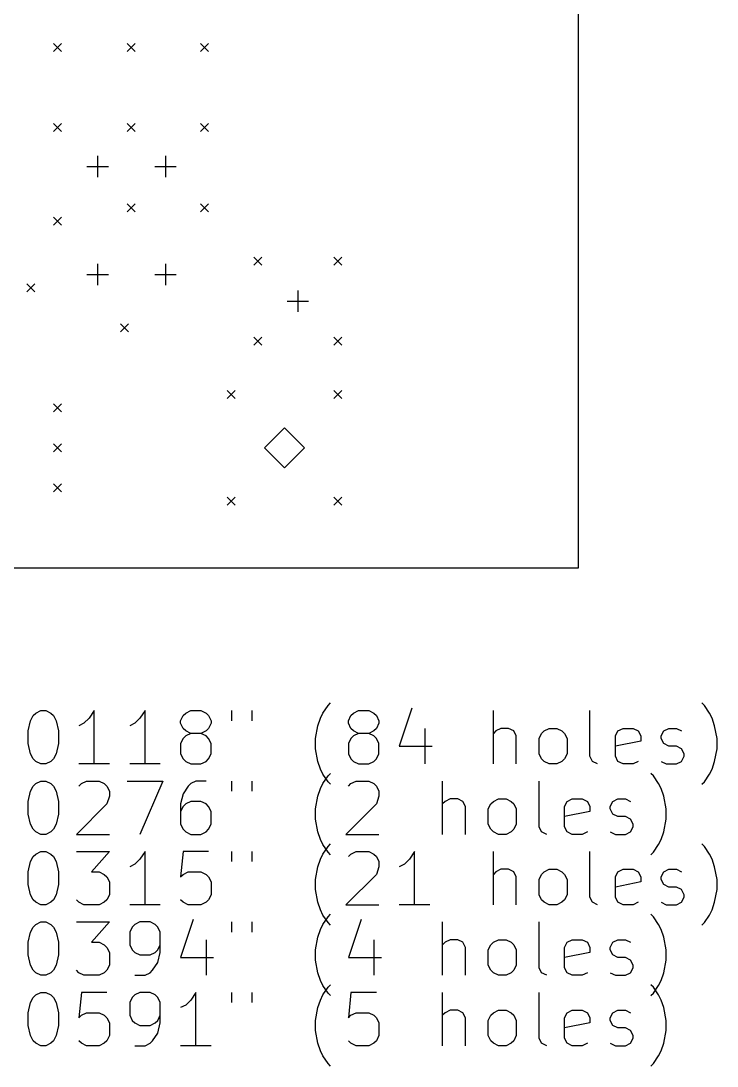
# Model space of a CAD drawing. Extents: x -1.5 to 50.2, y -78.7 to 0.
# Drawn here: x 24.12 to 50.2, y -78.66 to -39.5 of the extents above; entities that cross this region are included whole.
import ezdxf

# ---------------------------------------------------------------- set-up
doc = ezdxf.new("R2010")
doc.units = 0
doc.layers.add('BLACK', color=7, linetype='CONTINUOUS')

msp = doc.modelspace()

# ---------------------------------------------------------------- linework, layer by layer
at = {"layer": 'BLACK', "linetype": 'CONTINUOUS'}
for p, q in [((45, 0), (45, -60)), ((25.35, -40.35), (25.65, -40.65)), ((25.65, -40.35), (25.35, -40.65)), ((28.1, -40.35), (28.4, -40.65)), ((28.4, -40.35), (28.1, -40.65)), ((30.85, -40.35), (31.15, -40.65)), ((31.15, -40.35), (30.85, -40.65)), ((25.35, -43.35), (25.65, -43.65)), ((25.65, -43.35), (25.35, -43.65)), ((28.1, -43.35), (28.4, -43.65)), ((28.4, -43.35), (28.1, -43.65)), ((30.85, -43.35), (31.15, -43.65)), ((31.15, -43.35), (30.85, -43.65)), ((27, -44.5525), (27, -45.3525)), ((29.54, -44.5525), (29.54, -45.3525)), ((26.6, -44.9525), (27.4, -44.9525)), ((29.14, -44.9525), (29.94, -44.9525)), ((28.1, -46.35), (28.4, -46.65)), ((28.4, -46.35), (28.1, -46.65)), ((30.85, -46.35), (31.15, -46.65)), ((31.15, -46.35), (30.85, -46.65)), ((25.35, -46.85), (25.65, -47.15)), ((25.65, -46.85), (25.35, -47.15)), ((32.85, -48.35), (33.15, -48.65)), ((33.15, -48.35), (32.85, -48.65)), ((35.85, -48.35), (36.15, -48.65)), ((36.15, -48.35), (35.85, -48.65)), ((27, -48.6), (27, -49.4)), ((29.54, -48.6), (29.54, -49.4)), ((26.6, -49), (27.4, -49)), ((29.14, -49), (29.94, -49)), ((24.35, -49.35), (24.65, -49.65)), ((24.65, -49.35), (24.35, -49.65)), ((34.5, -49.6), (34.5, -50.4)), ((34.1, -50), (34.9, -50)), ((27.85, -50.85), (28.15, -51.15)), ((28.15, -50.85), (27.85, -51.15)), ((32.85, -51.35), (33.15, -51.65)), ((33.15, -51.35), (32.85, -51.65)), ((35.85, -51.35), (36.15, -51.65)), ((36.15, -51.35), (35.85, -51.65)), ((31.85, -53.35), (32.15, -53.65)), ((32.15, -53.35), (31.85, -53.65)), ((35.85, -53.35), (36.15, -53.65)), ((36.15, -53.35), (35.85, -53.65)), ((25.35, -53.85), (25.65, -54.15)), ((25.65, -53.85), (25.35, -54.15)), ((34, -54.75), (33.25, -55.5)), ((34.75, -55.5), (34, -54.75)), ((25.35, -55.35), (25.65, -55.65)), ((25.65, -55.35), (25.35, -55.65)), ((33.25, -55.5), (34, -56.25)), ((34, -56.25), (34.75, -55.5)), ((25.35, -56.85), (25.65, -57.15)), ((25.65, -56.85), (25.35, -57.15)), ((31.85, -57.35), (32.15, -57.65)), ((32.15, -57.35), (31.85, -57.65)), ((35.85, -57.35), (36.15, -57.65)), ((36.15, -57.35), (35.85, -57.65)), ((45, -60), (0, -60)), ((24.678008, -65.435076), (24.868484, -65.339838)), ((24.868484, -65.339838), (25.058961, -65.339838)), ((25.058961, -65.339838), (25.249437, -65.435076)), ((26.868484, -65.339838), (26.678008, -65.625552)), ((26.868484, -67.339838), (26.868484, -65.339838)), ((28.773246, -65.339838), (28.58277, -65.625552)), ((28.773246, -67.339838), (28.773246, -65.339838)), ((30.297056, -65.435076), (30.487532, -65.339838)), ((30.487532, -65.339838), (30.868485, -65.339838)), ((30.868485, -65.339838), (31.058961, -65.435076)), ((32.011342, -65.339838), (32.011342, -65.72079)), ((32.773247, -65.339838), (32.773247, -65.72079)), ((35.439914, -65.435076), (35.63039, -65.149361)), ((35.63039, -65.149361), (35.725629, -65.054123)), ((36.582771, -65.435076), (36.773247, -65.339838)), ((36.773247, -65.339838), (37.1542, -65.339838)), ((37.1542, -65.339838), (37.344676, -65.435076)), ((38.773247, -65.2446), (38.297057, -66.673171)), ((41.820867, -67.339838), (41.820867, -65.339838)), ((45.439915, -67.054123), (45.439915, -65.339838)), ((49.72563, -65.149361), (49.630392, -65.054123)), ((49.916106, -65.435076), (49.72563, -65.149361)), ((24.392294, -66.101742), (24.487532, -65.72079)), ((24.487532, -65.72079), (24.58277, -65.530314)), ((24.58277, -65.530314), (24.678008, -65.435076)), ((25.249437, -65.435076), (25.344675, -65.530314)), ((25.344675, -65.530314), (25.439913, -65.72079)), ((25.439913, -65.72079), (25.535151, -66.101742)), ((26.678008, -65.625552), (26.487532, -65.816028)), ((28.58277, -65.625552), (28.392294, -65.816028)), ((30.10658, -65.72079), (30.201818, -65.530314)), ((30.10658, -65.816028), (30.10658, -65.72079)), ((30.201818, -65.530314), (30.297056, -65.435076)), ((31.058961, -65.435076), (31.154199, -65.530314)), ((31.154199, -65.530314), (31.249437, -65.72079)), ((31.249437, -65.72079), (31.249437, -65.816028)), ((35.249438, -65.911266), (35.344676, -65.625552)), ((35.344676, -65.625552), (35.439914, -65.435076)), ((36.392295, -65.72079), (36.487533, -65.530314)), ((36.392295, -65.816028), (36.392295, -65.72079)), ((36.487533, -65.530314), (36.582771, -65.435076)), ((37.344676, -65.435076), (37.439914, -65.530314)), ((37.439914, -65.530314), (37.535152, -65.72079)), ((37.535152, -65.72079), (37.535152, -65.816028)), ((50.011344, -65.625552), (49.916106, -65.435076)), ((50.106582, -65.911266), (50.011344, -65.625552)), ((24.392294, -66.577933), (24.392294, -66.101742)), ((25.535151, -66.101742), (25.535151, -66.577933)), ((26.487532, -65.816028), (26.297056, -65.911266)), ((28.392294, -65.816028), (28.201818, -65.911266)), ((30.201818, -66.006504), (30.10658, -65.816028)), ((30.297056, -66.101742), (30.201818, -66.006504)), ((30.487532, -66.19698), (30.297056, -66.101742)), ((31.058961, -66.101742), (30.868485, -66.19698)), ((31.154199, -66.006504), (31.058961, -66.101742)), ((31.249437, -65.816028), (31.154199, -66.006504)), ((35.1542, -66.387457), (35.249438, -65.911266)), ((36.487533, -66.006504), (36.392295, -65.816028)), ((36.582771, -66.101742), (36.487533, -66.006504)), ((36.773247, -66.19698), (36.582771, -66.101742)), ((37.344676, -66.101742), (37.1542, -66.19698)), ((37.439914, -66.006504), (37.344676, -66.101742)), ((37.535152, -65.816028), (37.439914, -66.006504)), ((39.249438, -66.006504), (39.249438, -67.339838)), ((41.916105, -66.101742), (41.820867, -66.19698)), ((42.106581, -66.006504), (41.916105, -66.101742)), ((42.392296, -66.006504), (42.106581, -66.006504)), ((42.582772, -66.101742), (42.392296, -66.006504)), ((42.67801, -66.292219), (42.582772, -66.101742)), ((43.630391, -66.19698), (43.725629, -66.101742)), ((43.725629, -66.101742), (43.916105, -66.006504)), ((43.916105, -66.006504), (44.20182, -66.006504)), ((44.20182, -66.006504), (44.392296, -66.101742)), ((44.392296, -66.101742), (44.487534, -66.19698)), ((46.392296, -66.292219), (46.487534, -66.101742)), ((46.487534, -66.101742), (46.67801, -66.006504)), ((46.67801, -66.006504), (47.058963, -66.006504)), ((47.058963, -66.006504), (47.249439, -66.101742)), ((47.249439, -66.101742), (47.344677, -66.292219)), ((48.106582, -66.292219), (48.20182, -66.101742)), ((48.20182, -66.101742), (48.392296, -66.006504)), ((48.392296, -66.006504), (48.67801, -66.006504)), ((48.67801, -66.006504), (48.868487, -66.101742)), ((50.20182, -66.387457), (50.106582, -65.911266)), ((30.201818, -66.387457), (30.10658, -66.577933)), ((30.297056, -66.292219), (30.201818, -66.387457)), ((30.487532, -66.19698), (30.297056, -66.292219)), ((30.868485, -66.19698), (30.487532, -66.19698)), ((31.058961, -66.292219), (30.868485, -66.19698)), ((31.154199, -66.387457), (31.058961, -66.292219)), ((31.249437, -66.577933), (31.154199, -66.387457)), ((35.1542, -66.768409), (35.1542, -66.387457)), ((36.487533, -66.387457), (36.392295, -66.577933)), ((36.582771, -66.292219), (36.487533, -66.387457)), ((36.773247, -66.19698), (36.582771, -66.292219)), ((37.1542, -66.19698), (36.773247, -66.19698)), ((37.344676, -66.292219), (37.1542, -66.19698)), ((37.439914, -66.387457), (37.344676, -66.292219)), ((37.535152, -66.577933), (37.439914, -66.387457)), ((42.67801, -67.339838), (42.67801, -66.292219)), ((43.535153, -66.387457), (43.630391, -66.19698)), ((43.535153, -66.958885), (43.535153, -66.387457)), ((44.487534, -66.19698), (44.582772, -66.387457)), ((44.582772, -66.387457), (44.582772, -66.958885)), ((46.392296, -67.054123), (46.392296, -66.292219)), ((47.344677, -66.482695), (46.392296, -66.673171)), ((47.344677, -66.292219), (47.344677, -66.482695)), ((48.106582, -66.387457), (48.106582, -66.292219)), ((48.20182, -66.577933), (48.106582, -66.387457)), ((50.20182, -66.768409), (50.20182, -66.387457)), ((24.487532, -66.958885), (24.392294, -66.577933)), ((24.58277, -67.149361), (24.487532, -66.958885)), ((25.439913, -66.958885), (25.344675, -67.149361)), ((25.535151, -66.577933), (25.439913, -66.958885)), ((30.10658, -66.577933), (30.10658, -66.958885)), ((30.10658, -66.958885), (30.201818, -67.149361)), ((31.154199, -67.149361), (31.249437, -66.958885)), ((31.249437, -66.958885), (31.249437, -66.577933)), ((35.249438, -67.2446), (35.1542, -66.768409)), ((36.392295, -66.577933), (36.392295, -66.958885)), ((36.392295, -66.958885), (36.487533, -67.149361)), ((37.439914, -67.149361), (37.535152, -66.958885)), ((37.535152, -66.958885), (37.535152, -66.577933)), ((38.297057, -66.673171), (39.535152, -66.673171)), ((43.630391, -67.149361), (43.535153, -66.958885)), ((44.582772, -66.958885), (44.487534, -67.149361)), ((48.392296, -66.673171), (48.20182, -66.577933)), ((48.67801, -66.673171), (48.392296, -66.673171)), ((48.868487, -66.768409), (48.67801, -66.673171)), ((48.963725, -66.958885), (48.868487, -66.768409)), ((48.963725, -67.054123), (48.963725, -66.958885)), ((50.106582, -67.2446), (50.20182, -66.768409)), ((24.678008, -67.2446), (24.58277, -67.149361)), ((24.868484, -67.339838), (24.678008, -67.2446)), ((25.058961, -67.339838), (24.868484, -67.339838)), ((25.249437, -67.2446), (25.058961, -67.339838)), ((25.344675, -67.149361), (25.249437, -67.2446)), ((27.439913, -67.339838), (26.297056, -67.339838)), ((29.344675, -67.339838), (28.201818, -67.339838)), ((30.201818, -67.149361), (30.297056, -67.2446)), ((30.297056, -67.2446), (30.487532, -67.339838)), ((30.487532, -67.339838), (30.868485, -67.339838)), ((30.868485, -67.339838), (31.058961, -67.2446)), ((31.058961, -67.2446), (31.154199, -67.149361)), ((35.344676, -67.530314), (35.249438, -67.2446)), ((36.487533, -67.149361), (36.582771, -67.2446)), ((36.582771, -67.2446), (36.773247, -67.339838)), ((36.773247, -67.339838), (37.1542, -67.339838)), ((37.1542, -67.339838), (37.344676, -67.2446)), ((37.344676, -67.2446), (37.439914, -67.149361)), ((43.725629, -67.2446), (43.630391, -67.149361)), ((43.916105, -67.339838), (43.725629, -67.2446)), ((44.20182, -67.339838), (43.916105, -67.339838)), ((44.392296, -67.2446), (44.20182, -67.339838)), ((44.487534, -67.149361), (44.392296, -67.2446)), ((45.535153, -67.2446), (45.439915, -67.054123)), ((45.725629, -67.339838), (45.535153, -67.2446)), ((46.487534, -67.2446), (46.392296, -67.054123)), ((46.67801, -67.339838), (46.487534, -67.2446)), ((47.058963, -67.339838), (46.67801, -67.339838)), ((47.249439, -67.2446), (47.058963, -67.339838)), ((48.106582, -67.2446), (48.297058, -67.339838)), ((48.297058, -67.339838), (48.67801, -67.339838)), ((48.67801, -67.339838), (48.868487, -67.2446)), ((48.868487, -67.2446), (48.963725, -67.054123)), ((50.011344, -67.530314), (50.106582, -67.2446)), ((35.439914, -67.72079), (35.344676, -67.530314)), ((35.63039, -68.006504), (35.439914, -67.72079)), ((35.63039, -67.789361), (35.725629, -67.694123)), ((47.820868, -67.789361), (47.72563, -67.694123)), ((49.72563, -68.006504), (49.916106, -67.72079)), ((49.916106, -67.72079), (50.011344, -67.530314)), ((24.58277, -68.170314), (24.678008, -68.075076)), ((24.678008, -68.075076), (24.868484, -67.979838)), ((24.868484, -67.979838), (25.058961, -67.979838)), ((25.058961, -67.979838), (25.249437, -68.075076)), ((25.249437, -68.075076), (25.344675, -68.170314)), ((26.297056, -68.170314), (26.392294, -68.075076)), ((26.392294, -68.075076), (26.58277, -67.979838)), ((26.58277, -67.979838), (27.058961, -67.979838)), ((27.058961, -67.979838), (27.249437, -68.075076)), ((27.249437, -68.075076), (27.344675, -68.170314)), ((28.10658, -67.979838), (29.439913, -67.979838)), ((29.439913, -67.979838), (28.58277, -69.979838)), ((30.487532, -68.075076), (30.392294, -68.170314)), ((30.678008, -67.979838), (30.487532, -68.075076)), ((31.058961, -67.979838), (30.678008, -67.979838)), ((32.011342, -67.979838), (32.011342, -68.36079)), ((32.773247, -67.979838), (32.773247, -68.36079)), ((35.344676, -68.265552), (35.439914, -68.075076)), ((35.439914, -68.075076), (35.63039, -67.789361)), ((35.725629, -68.101742), (35.63039, -68.006504)), ((36.392295, -68.170314), (36.487533, -68.075076)), ((36.487533, -68.075076), (36.678009, -67.979838)), ((36.678009, -67.979838), (37.1542, -67.979838)), ((37.1542, -67.979838), (37.344676, -68.075076)), ((37.344676, -68.075076), (37.439914, -68.170314)), ((39.916105, -69.979838), (39.916105, -67.979838)), ((43.535153, -69.694123), (43.535153, -67.979838)), ((48.011344, -68.075076), (47.820868, -67.789361)), ((48.106582, -68.265552), (48.011344, -68.075076)), ((49.630392, -68.101742), (49.72563, -68.006504)), ((24.392294, -68.741742), (24.487532, -68.36079)), ((24.487532, -68.36079), (24.58277, -68.170314)), ((25.344675, -68.170314), (25.439913, -68.36079)), ((25.439913, -68.36079), (25.535151, -68.741742)), ((27.344675, -68.170314), (27.439913, -68.36079)), ((27.439913, -68.36079), (27.439913, -68.551266)), ((30.201818, -68.456028), (30.10658, -68.83698)), ((30.392294, -68.170314), (30.201818, -68.456028)), ((35.249438, -68.551266), (35.344676, -68.265552)), ((37.439914, -68.170314), (37.535152, -68.36079)), ((37.535152, -68.36079), (37.535152, -68.551266)), ((48.20182, -68.551266), (48.106582, -68.265552)), ((24.392294, -69.217933), (24.392294, -68.741742)), ((25.535151, -68.741742), (25.535151, -69.217933)), ((27.344675, -68.83698), (26.201818, -69.979838)), ((27.439913, -68.551266), (27.344675, -68.83698)), ((30.10658, -68.83698), (30.10658, -69.598885)), ((30.297056, -68.83698), (30.201818, -68.932219)), ((30.487532, -68.741742), (30.297056, -68.83698)), ((30.868485, -68.741742), (30.487532, -68.741742)), ((31.058961, -68.83698), (30.868485, -68.741742)), ((31.154199, -68.932219), (31.058961, -68.83698)), ((35.1542, -69.027457), (35.249438, -68.551266)), ((37.439914, -68.83698), (36.297057, -69.979838)), ((37.535152, -68.551266), (37.439914, -68.83698)), ((40.011343, -68.741742), (39.916105, -68.83698)), ((40.201819, -68.646504), (40.011343, -68.741742)), ((40.487534, -68.646504), (40.201819, -68.646504)), ((40.67801, -68.741742), (40.487534, -68.646504)), ((40.773248, -68.932219), (40.67801, -68.741742)), ((41.630391, -69.027457), (41.725629, -68.83698)), ((41.725629, -68.83698), (41.820867, -68.741742)), ((41.820867, -68.741742), (42.011343, -68.646504)), ((42.011343, -68.646504), (42.297058, -68.646504)), ((42.297058, -68.646504), (42.487534, -68.741742)), ((42.487534, -68.741742), (42.582772, -68.83698)), ((42.582772, -68.83698), (42.67801, -69.027457)), ((44.487534, -68.932219), (44.582772, -68.741742)), ((44.582772, -68.741742), (44.773248, -68.646504)), ((44.773248, -68.646504), (45.154201, -68.646504)), ((45.154201, -68.646504), (45.344677, -68.741742)), ((45.344677, -68.741742), (45.439915, -68.932219)), ((46.20182, -68.932219), (46.297058, -68.741742)), ((46.297058, -68.741742), (46.487534, -68.646504)), ((46.487534, -68.646504), (46.773248, -68.646504)), ((46.773248, -68.646504), (46.963725, -68.741742)), ((48.297058, -69.027457), (48.20182, -68.551266)), ((24.487532, -69.598885), (24.392294, -69.217933)), ((25.535151, -69.217933), (25.439913, -69.598885)), ((30.201818, -68.932219), (30.10658, -69.122695)), ((31.249437, -69.122695), (31.154199, -68.932219)), ((31.249437, -69.598885), (31.249437, -69.122695)), ((35.1542, -69.408409), (35.1542, -69.027457)), ((40.773248, -69.979838), (40.773248, -68.932219)), ((41.630391, -69.598885), (41.630391, -69.027457)), ((42.67801, -69.027457), (42.67801, -69.598885)), ((44.487534, -69.694123), (44.487534, -68.932219)), ((45.439915, -69.122695), (44.487534, -69.313171)), ((45.439915, -68.932219), (45.439915, -69.122695)), ((46.20182, -69.027457), (46.20182, -68.932219)), ((46.297058, -69.217933), (46.20182, -69.027457)), ((46.487534, -69.313171), (46.297058, -69.217933)), ((46.773248, -69.313171), (46.487534, -69.313171)), ((46.963725, -69.408409), (46.773248, -69.313171)), ((48.297058, -69.408409), (48.297058, -69.027457)), ((24.58277, -69.789361), (24.487532, -69.598885)), ((25.439913, -69.598885), (25.344675, -69.789361)), ((30.10658, -69.598885), (30.201818, -69.789361)), ((31.154199, -69.789361), (31.249437, -69.598885)), ((35.249438, -69.8846), (35.1542, -69.408409)), ((41.725629, -69.789361), (41.630391, -69.598885)), ((42.67801, -69.598885), (42.582772, -69.789361)), ((43.630391, -69.8846), (43.535153, -69.694123)), ((44.582772, -69.8846), (44.487534, -69.694123)), ((47.058963, -69.598885), (46.963725, -69.408409)), ((46.963725, -69.8846), (47.058963, -69.694123)), ((47.058963, -69.694123), (47.058963, -69.598885)), ((48.20182, -69.8846), (48.297058, -69.408409)), ((24.678008, -69.8846), (24.58277, -69.789361)), ((24.868484, -69.979838), (24.678008, -69.8846)), ((25.058961, -69.979838), (24.868484, -69.979838)), ((25.249437, -69.8846), (25.058961, -69.979838)), ((25.344675, -69.789361), (25.249437, -69.8846)), ((26.201818, -69.979838), (27.439913, -69.979838)), ((30.201818, -69.789361), (30.297056, -69.8846)), ((30.297056, -69.8846), (30.487532, -69.979838)), ((30.487532, -69.979838), (30.868485, -69.979838)), ((30.868485, -69.979838), (31.058961, -69.8846)), ((31.058961, -69.8846), (31.154199, -69.789361)), ((35.344676, -70.170314), (35.249438, -69.8846)), ((36.297057, -69.979838), (37.535152, -69.979838)), ((41.820867, -69.8846), (41.725629, -69.789361)), ((42.011343, -69.979838), (41.820867, -69.8846)), ((42.297058, -69.979838), (42.011343, -69.979838)), ((42.487534, -69.8846), (42.297058, -69.979838)), ((42.582772, -69.789361), (42.487534, -69.8846)), ((43.820867, -69.979838), (43.630391, -69.8846)), ((44.773248, -69.979838), (44.582772, -69.8846)), ((45.154201, -69.979838), (44.773248, -69.979838)), ((45.344677, -69.8846), (45.154201, -69.979838)), ((46.20182, -69.8846), (46.392296, -69.979838)), ((46.392296, -69.979838), (46.773248, -69.979838)), ((46.773248, -69.979838), (46.963725, -69.8846)), ((48.106582, -70.170314), (48.20182, -69.8846)), ((35.439914, -70.36079), (35.344676, -70.170314)), ((35.63039, -70.646504), (35.439914, -70.36079)), ((35.439914, -70.715076), (35.63039, -70.429361)), ((35.63039, -70.429361), (35.725629, -70.334123)), ((47.820868, -70.646504), (48.011344, -70.36079)), ((48.011344, -70.36079), (48.106582, -70.170314)), ((49.72563, -70.429361), (49.630392, -70.334123)), ((49.916106, -70.715076), (49.72563, -70.429361)), ((24.487532, -71.00079), (24.58277, -70.810314)), ((24.58277, -70.810314), (24.678008, -70.715076)), ((24.678008, -70.715076), (24.868484, -70.619838)), ((24.868484, -70.619838), (25.058961, -70.619838)), ((25.058961, -70.619838), (25.249437, -70.715076)), ((25.249437, -70.715076), (25.344675, -70.810314)), ((25.344675, -70.810314), (25.439913, -71.00079)), ((26.201818, -70.619838), (27.439913, -70.619838)), ((27.439913, -70.619838), (26.773246, -71.381742)), ((28.773246, -70.619838), (28.58277, -70.905552)), ((28.773246, -72.619838), (28.773246, -70.619838)), ((30.201818, -70.619838), (30.10658, -71.572219)), ((31.154199, -70.619838), (30.201818, -70.619838)), ((32.011342, -70.619838), (32.011342, -71.00079)), ((32.773247, -70.619838), (32.773247, -71.00079)), ((35.344676, -70.905552), (35.439914, -70.715076)), ((35.725629, -70.741742), (35.63039, -70.646504)), ((36.392295, -70.810314), (36.487533, -70.715076)), ((36.487533, -70.715076), (36.678009, -70.619838)), ((36.678009, -70.619838), (37.1542, -70.619838)), ((37.1542, -70.619838), (37.344676, -70.715076)), ((37.344676, -70.715076), (37.439914, -70.810314)), ((37.439914, -70.810314), (37.535152, -71.00079)), ((38.868485, -70.619838), (38.678009, -70.905552)), ((38.868485, -72.619838), (38.868485, -70.619838)), ((41.820867, -72.619838), (41.820867, -70.619838)), ((45.439915, -72.334123), (45.439915, -70.619838)), ((47.72563, -70.741742), (47.820868, -70.646504)), ((50.011344, -70.905552), (49.916106, -70.715076)), ((24.392294, -71.381742), (24.487532, -71.00079)), ((25.439913, -71.00079), (25.535151, -71.381742)), ((28.392294, -71.096028), (28.201818, -71.191266)), ((28.58277, -70.905552), (28.392294, -71.096028)), ((35.1542, -71.667457), (35.249438, -71.191266)), ((35.249438, -71.191266), (35.344676, -70.905552)), ((37.535152, -71.191266), (37.439914, -71.47698)), ((37.535152, -71.00079), (37.535152, -71.191266)), ((38.487533, -71.096028), (38.297057, -71.191266)), ((38.678009, -70.905552), (38.487533, -71.096028)), ((50.106582, -71.191266), (50.011344, -70.905552)), ((50.20182, -71.667457), (50.106582, -71.191266)), ((24.392294, -71.857933), (24.392294, -71.381742)), ((25.535151, -71.381742), (25.535151, -71.857933)), ((26.773246, -71.381742), (27.058961, -71.381742)), ((27.058961, -71.381742), (27.249437, -71.47698)), ((27.249437, -71.47698), (27.344675, -71.572219)), ((27.344675, -71.572219), (27.439913, -71.762695)), ((30.10658, -71.572219), (30.201818, -71.47698)), ((30.201818, -71.47698), (30.392294, -71.381742)), ((30.392294, -71.381742), (30.868485, -71.381742)), ((30.868485, -71.381742), (31.058961, -71.47698)), ((31.058961, -71.47698), (31.154199, -71.572219)), ((31.154199, -71.572219), (31.249437, -71.762695)), ((37.439914, -71.47698), (36.297057, -72.619838)), ((41.916105, -71.381742), (41.820867, -71.47698)), ((42.106581, -71.286504), (41.916105, -71.381742)), ((42.392296, -71.286504), (42.106581, -71.286504)), ((42.582772, -71.381742), (42.392296, -71.286504)), ((42.67801, -71.572219), (42.582772, -71.381742)), ((42.67801, -72.619838), (42.67801, -71.572219)), ((43.535153, -71.667457), (43.630391, -71.47698)), ((43.630391, -71.47698), (43.725629, -71.381742)), ((43.725629, -71.381742), (43.916105, -71.286504)), ((43.916105, -71.286504), (44.20182, -71.286504)), ((44.20182, -71.286504), (44.392296, -71.381742)), ((44.392296, -71.381742), (44.487534, -71.47698)), ((44.487534, -71.47698), (44.582772, -71.667457)), ((46.392296, -71.572219), (46.487534, -71.381742)), ((46.392296, -72.334123), (46.392296, -71.572219)), ((46.487534, -71.381742), (46.67801, -71.286504)), ((46.67801, -71.286504), (47.058963, -71.286504)), ((47.058963, -71.286504), (47.249439, -71.381742)), ((47.249439, -71.381742), (47.344677, -71.572219)), ((47.344677, -71.572219), (47.344677, -71.762695)), ((48.106582, -71.572219), (48.20182, -71.381742)), ((48.106582, -71.667457), (48.106582, -71.572219)), ((48.20182, -71.381742), (48.392296, -71.286504)), ((48.392296, -71.286504), (48.67801, -71.286504)), ((48.67801, -71.286504), (48.868487, -71.381742)), ((24.487532, -72.238885), (24.392294, -71.857933)), ((25.535151, -71.857933), (25.439913, -72.238885)), ((27.439913, -71.762695), (27.439913, -72.238885)), ((31.249437, -71.762695), (31.249437, -72.238885)), ((35.1542, -72.048409), (35.1542, -71.667457)), ((35.249438, -72.5246), (35.1542, -72.048409)), ((43.535153, -72.238885), (43.535153, -71.667457)), ((44.582772, -71.667457), (44.582772, -72.238885)), ((47.344677, -71.762695), (46.392296, -71.953171)), ((48.20182, -71.857933), (48.106582, -71.667457)), ((48.392296, -71.953171), (48.20182, -71.857933)), ((48.67801, -71.953171), (48.392296, -71.953171)), ((48.868487, -72.048409), (48.67801, -71.953171)), ((48.963725, -72.238885), (48.868487, -72.048409)), ((50.106582, -72.5246), (50.20182, -72.048409)), ((50.20182, -72.048409), (50.20182, -71.667457)), ((24.58277, -72.429361), (24.487532, -72.238885)), ((24.678008, -72.5246), (24.58277, -72.429361)), ((25.344675, -72.429361), (25.249437, -72.5246)), ((25.439913, -72.238885), (25.344675, -72.429361)), ((26.297056, -72.5246), (26.201818, -72.429361)), ((27.344675, -72.429361), (27.249437, -72.5246)), ((27.439913, -72.238885), (27.344675, -72.429361)), ((30.201818, -72.5246), (30.10658, -72.429361)), ((31.154199, -72.429361), (31.058961, -72.5246)), ((31.249437, -72.238885), (31.154199, -72.429361)), ((43.630391, -72.429361), (43.535153, -72.238885)), ((43.725629, -72.5246), (43.630391, -72.429361)), ((44.487534, -72.429361), (44.392296, -72.5246)), ((44.582772, -72.238885), (44.487534, -72.429361)), ((45.535153, -72.5246), (45.439915, -72.334123)), ((46.487534, -72.5246), (46.392296, -72.334123)), ((48.868487, -72.5246), (48.963725, -72.334123)), ((48.963725, -72.334123), (48.963725, -72.238885)), ((24.868484, -72.619838), (24.678008, -72.5246)), ((25.058961, -72.619838), (24.868484, -72.619838)), ((25.249437, -72.5246), (25.058961, -72.619838)), ((26.487532, -72.619838), (26.297056, -72.5246)), ((27.058961, -72.619838), (26.487532, -72.619838)), ((27.249437, -72.5246), (27.058961, -72.619838)), ((29.344675, -72.619838), (28.201818, -72.619838)), ((30.392294, -72.619838), (30.201818, -72.5246)), ((30.868485, -72.619838), (30.392294, -72.619838)), ((31.058961, -72.5246), (30.868485, -72.619838)), ((35.344676, -72.810314), (35.249438, -72.5246)), ((35.439914, -73.00079), (35.344676, -72.810314)), ((36.297057, -72.619838), (37.535152, -72.619838)), ((39.439914, -72.619838), (38.297057, -72.619838)), ((43.916105, -72.619838), (43.725629, -72.5246)), ((44.20182, -72.619838), (43.916105, -72.619838)), ((44.392296, -72.5246), (44.20182, -72.619838)), ((45.725629, -72.619838), (45.535153, -72.5246)), ((46.67801, -72.619838), (46.487534, -72.5246)), ((47.058963, -72.619838), (46.67801, -72.619838)), ((47.249439, -72.5246), (47.058963, -72.619838)), ((48.106582, -72.5246), (48.297058, -72.619838)), ((48.297058, -72.619838), (48.67801, -72.619838)), ((48.67801, -72.619838), (48.868487, -72.5246)), ((49.916106, -73.00079), (50.011344, -72.810314)), ((50.011344, -72.810314), (50.106582, -72.5246)), ((30.58277, -73.1646), (30.10658, -74.593171)), ((35.63039, -73.286504), (35.439914, -73.00079)), ((35.439914, -73.355076), (35.63039, -73.069361)), ((35.63039, -73.069361), (35.725629, -72.974123)), ((36.868485, -73.1646), (36.392295, -74.593171)), ((47.820868, -73.069361), (47.72563, -72.974123)), ((48.011344, -73.355076), (47.820868, -73.069361)), ((49.72563, -73.286504), (49.916106, -73.00079)), ((24.487532, -73.64079), (24.58277, -73.450314)), ((24.58277, -73.450314), (24.678008, -73.355076)), ((24.678008, -73.355076), (24.868484, -73.259838)), ((24.868484, -73.259838), (25.058961, -73.259838)), ((25.058961, -73.259838), (25.249437, -73.355076)), ((25.249437, -73.355076), (25.344675, -73.450314)), ((25.344675, -73.450314), (25.439913, -73.64079)), ((26.201818, -73.259838), (27.439913, -73.259838)), ((27.439913, -73.259838), (26.773246, -74.021742)), ((28.297056, -73.450314), (28.201818, -73.64079)), ((28.392294, -73.355076), (28.297056, -73.450314)), ((28.58277, -73.259838), (28.392294, -73.355076)), ((28.963723, -73.259838), (28.58277, -73.259838)), ((29.154199, -73.355076), (28.963723, -73.259838)), ((29.249437, -73.450314), (29.154199, -73.355076)), ((29.344675, -73.64079), (29.249437, -73.450314)), ((32.011342, -73.259838), (32.011342, -73.64079)), ((32.773247, -73.259838), (32.773247, -73.64079)), ((35.249438, -73.831266), (35.344676, -73.545552)), ((35.344676, -73.545552), (35.439914, -73.355076)), ((35.725629, -73.381742), (35.63039, -73.286504)), ((39.916105, -75.259838), (39.916105, -73.259838)), ((43.535153, -74.974123), (43.535153, -73.259838)), ((48.106582, -73.545552), (48.011344, -73.355076)), ((48.20182, -73.831266), (48.106582, -73.545552)), ((49.630392, -73.381742), (49.72563, -73.286504)), ((24.392294, -74.021742), (24.487532, -73.64079)), ((25.439913, -73.64079), (25.535151, -74.021742)), ((28.201818, -73.64079), (28.201818, -74.11698)), ((29.344675, -74.402695), (29.344675, -73.64079)), ((31.058961, -73.926504), (31.058961, -75.259838)), ((35.1542, -74.307457), (35.249438, -73.831266)), ((37.344676, -73.926504), (37.344676, -75.259838)), ((40.201819, -73.926504), (40.011343, -74.021742)), ((40.487534, -73.926504), (40.201819, -73.926504)), ((40.67801, -74.021742), (40.487534, -73.926504)), ((41.820867, -74.021742), (42.011343, -73.926504)), ((42.011343, -73.926504), (42.297058, -73.926504)), ((42.297058, -73.926504), (42.487534, -74.021742)), ((44.582772, -74.021742), (44.773248, -73.926504)), ((44.773248, -73.926504), (45.154201, -73.926504)), ((45.154201, -73.926504), (45.344677, -74.021742)), ((46.297058, -74.021742), (46.487534, -73.926504)), ((46.487534, -73.926504), (46.773248, -73.926504)), ((46.773248, -73.926504), (46.963725, -74.021742)), ((48.297058, -74.307457), (48.20182, -73.831266)), ((24.392294, -74.497933), (24.392294, -74.021742)), ((25.535151, -74.021742), (25.535151, -74.497933)), ((26.773246, -74.021742), (27.058961, -74.021742)), ((27.058961, -74.021742), (27.249437, -74.11698)), ((27.249437, -74.11698), (27.344675, -74.212219)), ((27.344675, -74.212219), (27.439913, -74.402695)), ((27.439913, -74.402695), (27.439913, -74.878885)), ((28.201818, -74.11698), (28.297056, -74.307457)), ((28.297056, -74.307457), (28.392294, -74.402695)), ((28.392294, -74.402695), (28.58277, -74.497933)), ((28.963723, -74.497933), (29.154199, -74.402695)), ((29.154199, -74.402695), (29.249437, -74.307457)), ((29.249437, -74.307457), (29.344675, -74.11698)), ((29.249437, -74.783647), (29.344675, -74.402695)), ((35.1542, -74.688409), (35.1542, -74.307457)), ((40.011343, -74.021742), (39.916105, -74.11698)), ((40.773248, -74.212219), (40.67801, -74.021742)), ((40.773248, -75.259838), (40.773248, -74.212219)), ((41.630391, -74.307457), (41.725629, -74.11698)), ((41.630391, -74.878885), (41.630391, -74.307457)), ((41.725629, -74.11698), (41.820867, -74.021742)), ((42.487534, -74.021742), (42.582772, -74.11698)), ((42.582772, -74.11698), (42.67801, -74.307457)), ((42.67801, -74.307457), (42.67801, -74.878885)), ((44.487534, -74.212219), (44.582772, -74.021742)), ((44.487534, -74.974123), (44.487534, -74.212219)), ((45.439915, -74.402695), (44.487534, -74.593171)), ((45.344677, -74.021742), (45.439915, -74.212219)), ((45.439915, -74.212219), (45.439915, -74.402695)), ((46.20182, -74.212219), (46.297058, -74.021742)), ((46.20182, -74.307457), (46.20182, -74.212219)), ((46.297058, -74.497933), (46.20182, -74.307457)), ((48.297058, -74.688409), (48.297058, -74.307457)), ((24.487532, -74.878885), (24.392294, -74.497933)), ((25.535151, -74.497933), (25.439913, -74.878885)), ((28.58277, -74.497933), (28.963723, -74.497933)), ((29.058961, -75.069361), (29.249437, -74.783647)), ((30.10658, -74.593171), (31.344675, -74.593171)), ((35.249438, -75.1646), (35.1542, -74.688409)), ((36.392295, -74.593171), (37.63039, -74.593171)), ((46.487534, -74.593171), (46.297058, -74.497933)), ((46.773248, -74.593171), (46.487534, -74.593171)), ((46.963725, -74.688409), (46.773248, -74.593171)), ((47.058963, -74.878885), (46.963725, -74.688409)), ((48.20182, -75.1646), (48.297058, -74.688409)), ((24.58277, -75.069361), (24.487532, -74.878885)), ((24.678008, -75.1646), (24.58277, -75.069361)), ((24.868484, -75.259838), (24.678008, -75.1646)), ((25.249437, -75.1646), (25.058961, -75.259838)), ((25.344675, -75.069361), (25.249437, -75.1646)), ((25.439913, -74.878885), (25.344675, -75.069361)), ((26.297056, -75.1646), (26.201818, -75.069361)), ((26.487532, -75.259838), (26.297056, -75.1646)), ((27.249437, -75.1646), (27.058961, -75.259838)), ((27.344675, -75.069361), (27.249437, -75.1646)), ((27.439913, -74.878885), (27.344675, -75.069361)), ((28.773246, -75.259838), (28.963723, -75.1646)), ((28.963723, -75.1646), (29.058961, -75.069361)), ((35.344676, -75.450314), (35.249438, -75.1646)), ((41.725629, -75.069361), (41.630391, -74.878885)), ((41.820867, -75.1646), (41.725629, -75.069361)), ((42.011343, -75.259838), (41.820867, -75.1646)), ((42.487534, -75.1646), (42.297058, -75.259838)), ((42.582772, -75.069361), (42.487534, -75.1646)), ((42.67801, -74.878885), (42.582772, -75.069361)), ((43.630391, -75.1646), (43.535153, -74.974123)), ((43.820867, -75.259838), (43.630391, -75.1646)), ((44.582772, -75.1646), (44.487534, -74.974123)), ((44.773248, -75.259838), (44.582772, -75.1646)), ((45.344677, -75.1646), (45.154201, -75.259838)), ((46.20182, -75.1646), (46.392296, -75.259838)), ((46.773248, -75.259838), (46.963725, -75.1646)), ((46.963725, -75.1646), (47.058963, -74.974123)), ((47.058963, -74.974123), (47.058963, -74.878885)), ((48.106582, -75.450314), (48.20182, -75.1646)), ((25.058961, -75.259838), (24.868484, -75.259838)), ((27.058961, -75.259838), (26.487532, -75.259838)), ((28.392294, -75.259838), (28.773246, -75.259838)), ((35.439914, -75.64079), (35.344676, -75.450314)), ((42.297058, -75.259838), (42.011343, -75.259838)), ((45.154201, -75.259838), (44.773248, -75.259838)), ((46.392296, -75.259838), (46.773248, -75.259838)), ((48.011344, -75.64079), (48.106582, -75.450314)), ((24.678008, -75.995076), (24.868484, -75.899838)), ((24.868484, -75.899838), (25.058961, -75.899838)), ((25.058961, -75.899838), (25.249437, -75.995076)), ((26.392294, -75.899838), (26.297056, -76.852219)), ((27.344675, -75.899838), (26.392294, -75.899838)), ((28.58277, -75.899838), (28.392294, -75.995076)), ((28.963723, -75.899838), (28.58277, -75.899838)), ((29.154199, -75.995076), (28.963723, -75.899838)), ((30.678008, -75.899838), (30.487532, -76.185552)), ((30.678008, -77.899838), (30.678008, -75.899838)), ((32.011342, -75.899838), (32.011342, -76.28079)), ((32.773247, -75.899838), (32.773247, -76.28079)), ((35.63039, -75.926504), (35.439914, -75.64079)), ((35.439914, -75.995076), (35.63039, -75.709361)), ((35.63039, -75.709361), (35.725629, -75.614123)), ((35.725629, -76.021742), (35.63039, -75.926504)), ((36.487533, -75.899838), (36.392295, -76.852219)), ((37.439914, -75.899838), (36.487533, -75.899838)), ((39.916105, -77.899838), (39.916105, -75.899838)), ((43.535153, -77.614123), (43.535153, -75.899838)), ((47.820868, -75.709361), (47.72563, -75.614123)), ((47.72563, -76.021742), (47.820868, -75.926504)), ((47.820868, -75.926504), (48.011344, -75.64079)), ((48.011344, -75.995076), (47.820868, -75.709361)), ((24.392294, -76.661742), (24.487532, -76.28079)), ((24.487532, -76.28079), (24.58277, -76.090314)), ((24.58277, -76.090314), (24.678008, -75.995076)), ((25.249437, -75.995076), (25.344675, -76.090314)), ((25.344675, -76.090314), (25.439913, -76.28079)), ((25.439913, -76.28079), (25.535151, -76.661742)), ((28.297056, -76.090314), (28.201818, -76.28079)), ((28.201818, -76.28079), (28.201818, -76.75698)), ((28.392294, -75.995076), (28.297056, -76.090314)), ((29.249437, -76.090314), (29.154199, -75.995076)), ((29.344675, -76.28079), (29.249437, -76.090314)), ((29.344675, -77.042695), (29.344675, -76.28079)), ((30.487532, -76.185552), (30.297056, -76.376028)), ((35.249438, -76.471266), (35.344676, -76.185552)), ((35.344676, -76.185552), (35.439914, -75.995076)), ((48.106582, -76.185552), (48.011344, -75.995076)), ((48.20182, -76.471266), (48.106582, -76.185552)), ((24.392294, -77.137933), (24.392294, -76.661742)), ((25.535151, -76.661742), (25.535151, -77.137933)), ((26.297056, -76.852219), (26.392294, -76.75698)), ((26.392294, -76.75698), (26.58277, -76.661742)), ((26.58277, -76.661742), (27.058961, -76.661742)), ((27.058961, -76.661742), (27.249437, -76.75698)), ((27.249437, -76.75698), (27.344675, -76.852219)), ((28.201818, -76.75698), (28.297056, -76.947457)), ((29.249437, -76.947457), (29.344675, -76.75698)), ((30.297056, -76.376028), (30.10658, -76.471266)), ((35.1542, -76.947457), (35.249438, -76.471266)), ((36.392295, -76.852219), (36.487533, -76.75698)), ((36.487533, -76.75698), (36.678009, -76.661742)), ((36.678009, -76.661742), (37.1542, -76.661742)), ((37.1542, -76.661742), (37.344676, -76.75698)), ((37.344676, -76.75698), (37.439914, -76.852219)), ((40.011343, -76.661742), (39.916105, -76.75698)), ((40.201819, -76.566504), (40.011343, -76.661742)), ((40.487534, -76.566504), (40.201819, -76.566504)), ((40.67801, -76.661742), (40.487534, -76.566504)), ((40.773248, -76.852219), (40.67801, -76.661742)), ((41.630391, -76.947457), (41.725629, -76.75698)), ((41.725629, -76.75698), (41.820867, -76.661742)), ((41.820867, -76.661742), (42.011343, -76.566504)), ((42.011343, -76.566504), (42.297058, -76.566504)), ((42.297058, -76.566504), (42.487534, -76.661742)), ((42.487534, -76.661742), (42.582772, -76.75698)), ((42.582772, -76.75698), (42.67801, -76.947457)), ((44.487534, -76.852219), (44.582772, -76.661742)), ((44.582772, -76.661742), (44.773248, -76.566504)), ((44.773248, -76.566504), (45.154201, -76.566504)), ((45.154201, -76.566504), (45.344677, -76.661742)), ((45.344677, -76.661742), (45.439915, -76.852219)), ((46.20182, -76.852219), (46.297058, -76.661742)), ((46.297058, -76.661742), (46.487534, -76.566504)), ((46.487534, -76.566504), (46.773248, -76.566504)), ((46.773248, -76.566504), (46.963725, -76.661742)), ((48.297058, -76.947457), (48.20182, -76.471266)), ((24.487532, -77.518885), (24.392294, -77.137933)), ((25.535151, -77.137933), (25.439913, -77.518885)), ((27.344675, -76.852219), (27.439913, -77.042695)), ((27.439913, -77.042695), (27.439913, -77.518885)), ((28.297056, -76.947457), (28.392294, -77.042695)), ((28.392294, -77.042695), (28.58277, -77.137933)), ((28.58277, -77.137933), (28.963723, -77.137933)), ((28.963723, -77.137933), (29.154199, -77.042695)), ((29.154199, -77.042695), (29.249437, -76.947457)), ((29.249437, -77.423647), (29.344675, -77.042695)), ((35.1542, -77.328409), (35.1542, -76.947457)), ((37.439914, -76.852219), (37.535152, -77.042695)), ((37.535152, -77.042695), (37.535152, -77.518885)), ((40.773248, -77.899838), (40.773248, -76.852219)), ((41.630391, -77.518885), (41.630391, -76.947457)), ((42.67801, -76.947457), (42.67801, -77.518885)), ((44.487534, -77.614123), (44.487534, -76.852219)), ((45.439915, -77.042695), (44.487534, -77.233171)), ((45.439915, -76.852219), (45.439915, -77.042695)), ((46.20182, -76.947457), (46.20182, -76.852219)), ((46.297058, -77.137933), (46.20182, -76.947457)), ((46.487534, -77.233171), (46.297058, -77.137933)), ((48.297058, -77.328409), (48.297058, -76.947457)), ((24.58277, -77.709361), (24.487532, -77.518885)), ((25.439913, -77.518885), (25.344675, -77.709361)), ((27.439913, -77.518885), (27.344675, -77.709361)), ((29.058961, -77.709361), (29.249437, -77.423647)), ((35.249438, -77.8046), (35.1542, -77.328409)), ((37.535152, -77.518885), (37.439914, -77.709361)), ((41.725629, -77.709361), (41.630391, -77.518885)), ((42.67801, -77.518885), (42.582772, -77.709361)), ((46.773248, -77.233171), (46.487534, -77.233171)), ((46.963725, -77.328409), (46.773248, -77.233171)), ((47.058963, -77.518885), (46.963725, -77.328409)), ((47.058963, -77.614123), (47.058963, -77.518885)), ((48.20182, -77.8046), (48.297058, -77.328409)), ((24.678008, -77.8046), (24.58277, -77.709361)), ((24.868484, -77.899838), (24.678008, -77.8046)), ((25.058961, -77.899838), (24.868484, -77.899838)), ((25.249437, -77.8046), (25.058961, -77.899838)), ((25.344675, -77.709361), (25.249437, -77.8046)), ((26.392294, -77.8046), (26.297056, -77.709361)), ((26.58277, -77.899838), (26.392294, -77.8046)), ((27.058961, -77.899838), (26.58277, -77.899838)), ((27.249437, -77.8046), (27.058961, -77.899838)), ((27.344675, -77.709361), (27.249437, -77.8046)), ((28.392294, -77.899838), (28.773246, -77.899838)), ((28.773246, -77.899838), (28.963723, -77.8046)), ((28.963723, -77.8046), (29.058961, -77.709361)), ((31.249437, -77.899838), (30.10658, -77.899838)), ((35.344676, -78.090314), (35.249438, -77.8046)), ((36.487533, -77.8046), (36.392295, -77.709361)), ((36.678009, -77.899838), (36.487533, -77.8046)), ((37.1542, -77.899838), (36.678009, -77.899838)), ((37.344676, -77.8046), (37.1542, -77.899838)), ((37.439914, -77.709361), (37.344676, -77.8046)), ((41.820867, -77.8046), (41.725629, -77.709361)), ((42.011343, -77.899838), (41.820867, -77.8046)), ((42.297058, -77.899838), (42.011343, -77.899838)), ((42.487534, -77.8046), (42.297058, -77.899838)), ((42.582772, -77.709361), (42.487534, -77.8046)), ((43.630391, -77.8046), (43.535153, -77.614123)), ((43.820867, -77.899838), (43.630391, -77.8046)), ((44.582772, -77.8046), (44.487534, -77.614123)), ((44.773248, -77.899838), (44.582772, -77.8046)), ((45.154201, -77.899838), (44.773248, -77.899838)), ((45.344677, -77.8046), (45.154201, -77.899838)), ((46.20182, -77.8046), (46.392296, -77.899838)), ((46.392296, -77.899838), (46.773248, -77.899838)), ((46.773248, -77.899838), (46.963725, -77.8046)), ((46.963725, -77.8046), (47.058963, -77.614123)), ((48.106582, -78.090314), (48.20182, -77.8046)), ((35.439914, -78.28079), (35.344676, -78.090314)), ((35.63039, -78.566504), (35.439914, -78.28079)), ((47.820868, -78.566504), (48.011344, -78.28079)), ((48.011344, -78.28079), (48.106582, -78.090314)), ((35.725629, -78.661742), (35.63039, -78.566504)), ((47.72563, -78.661742), (47.820868, -78.566504))]:
    msp.add_line(p, q, dxfattribs=at)

doc.saveas('drawing.dxf')
